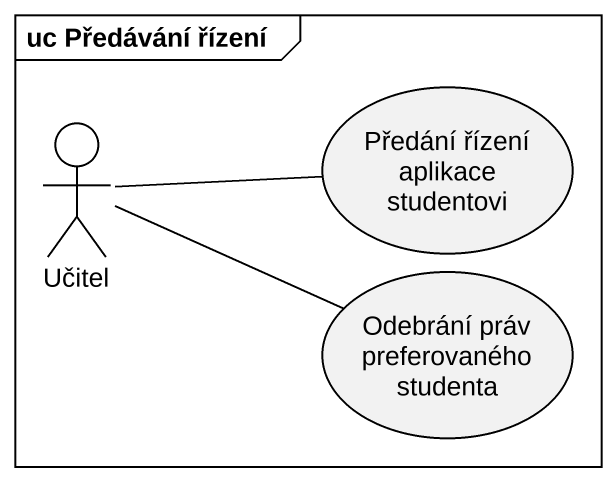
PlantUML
@startuml
mainframe uc Předávání řízení
actor Učitel
usecase "Předání řízení aplikace studentovi" as Předání_řízení_aplikace
usecase "Odebrání práv preferovaného studenta" as Odebrání_práv_preferovaného
Učitel -right- Předání_řízení_aplikace
Učitel -right- Odebrání_práv_preferovaného
@enduml
